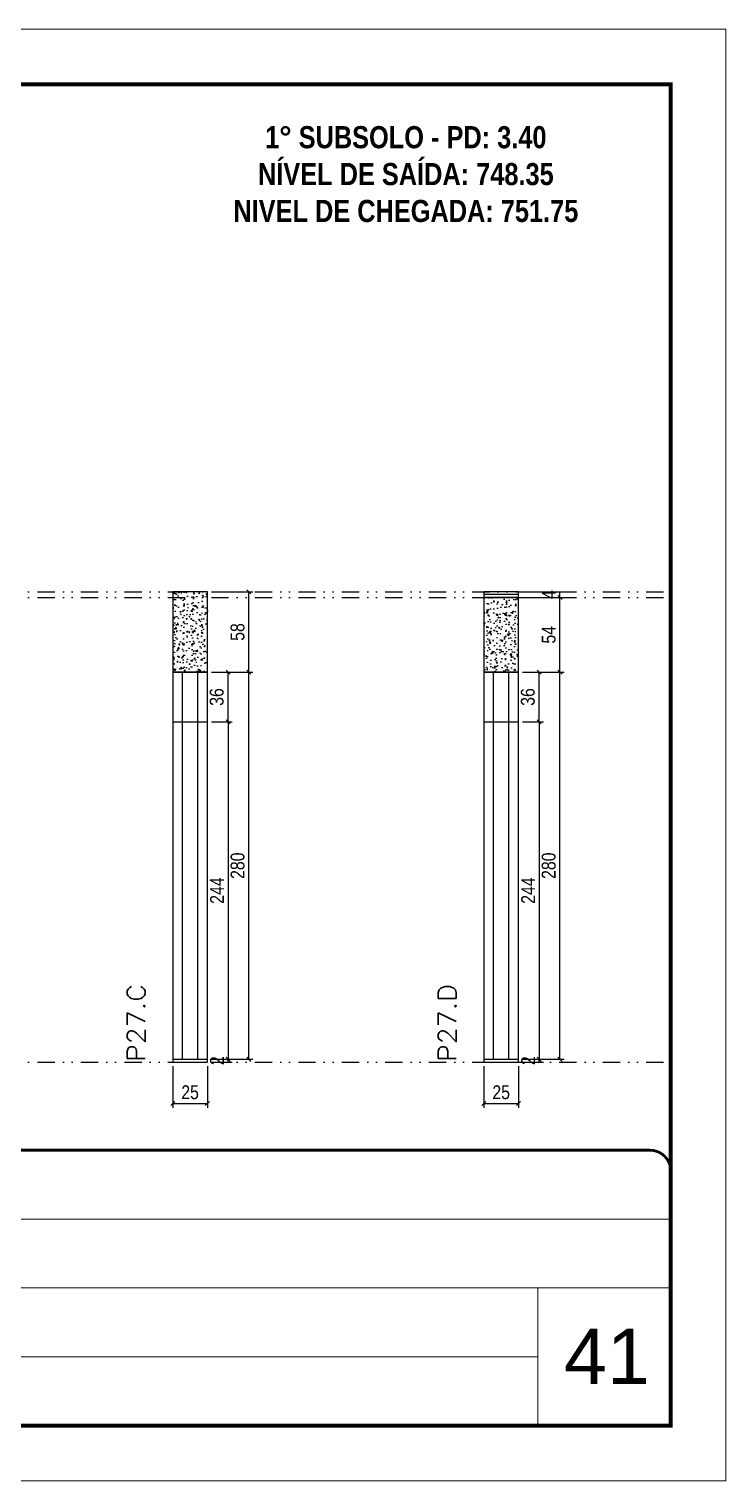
# Model space of a CAD drawing. Header units: millimetres. Extents: x 1945 to 8225, y 304 to 15137.
# Drawn here: x 2926 to 3430, y 2601 to 3651 of the extents above; entities that cross this region are included whole.
import ezdxf

# ---------------------------------------------------------------- set-up
doc = ezdxf.new("R2010")
doc.units = ezdxf.units.MM
for name, pattern in [('CONTINUO', [0]), ('DASHED', [0.75, 0.5, -0.25]), ('DIVIDE2', [0.625, 0.25, -0.125, 0, -0.125, 0, -0.125])]:
    doc.linetypes.add(name, pattern=pattern)
for name, color, linetype, lineweight in [('CARIMBO', 255, 'Continuous', 9), ('Folhas', 255, 'Continuous', 9), ('SARRAFO DE PRESSAO', 251, 'DASHED', 9), ('Texto Seção', 7, 'Continuous', 15)]:
    doc.layers.add(name, color=color, linetype=linetype, lineweight=lineweight)
for name, color, linetype in [('COTA', 241, 'Continuous'), ('NOMENCLATURA', 7, 'Continuous'), ('Nível', 160, 'Continuous'), ('Painéis', 200, 'Continuous'), ('SARR_2.2x7', 40, 'Continuous')]:
    doc.layers.add(name, color=color, linetype=linetype)
doc.styles.add('ARIAL', font='arial.ttf')
doc.styles.add('COTA TECNICA', font='techl___.ttf', dxfattribs={"height": 10})
doc.styles.add('REGUA-120', font='ROMANS.shx', dxfattribs={"height": 15})
doc.styles.add('ROMANC', font='techb___.ttf', dxfattribs={"height": 2.5})
doc.dimstyles.new('PAINEL-NOVA', dxfattribs={"dimtxt": 10, "dimasz": 3, "dimexe": 3, "dimexo": 3, "dimgap": 3, "dimtad": 1, "dimdec": 1, "dimzin": 12, "dimdsep": 46, "dimtxsty": 'COTA TECNICA', "dimblk1": 'OBLIQUE', "dimblk2": 'OBLIQUE', "dimsah": 1, "dimcen": 0.9, "dimclrd": 4, "dimclre": 4, "dimclrt": 240, "dimadec": 1, "dimazin": 3, "dimtfac": 1, "dimtdec": 1, "dimtix": 1, "dimtmove": 0, "dimatfit": 3, "dimfxl": 1, "dimtolj": 1, "dimtzin": 12, "dimarcsym": 0})
pattern_1 = [(51, (3865.8255, 7934.723), (9.121755, -0.637855), [0.9525, -10.4775]), (356, (3865.8255, 7934.723), (-1.928623, 9.520633), [0.762, -8.38203]), (101.45144, (3866.586, 7934.67), (7.193132, 8.882778), [0.8095, -8.904512]), (47.1842, (3865.781, 7937.263), (13.588575, -1.865247), [1.42875, -15.71625]), (97.63556, (3866.914, 7937.107), (11.65249, 12.576586), [1.21425, -13.35678]), (352.18415, (3865.781, 7937.263), (11.65249, 12.576586), [1.143, -12.572987]), (22, (3867.062, 7936.65), (7.668804, -4.980179), [0.9525, -10.4775]), (327, (3867.062, 7936.65), (2.928905, 9.261925), [0.762, -8.382]), (72.45145, (3867.701, 7936.235), (10.597708, 4.281746), [0.8095, -8.904497]), (38.5, (3865.8255, 7934.723), (0.0806222, 4.2298032), [0, -8.2804, 0, -8.509, 0, -8.41375]), (8.5, (3865.8255, 7934.723), (3.2530547, 5.066574), [0, -4.8514, 0, -8.0899, 0, -3.20675]), (328.5, (3862.9938, 7934.6737), (6.7834962, -0.1680745), [0, -3.175, 0, -9.906, 0, -13.1445]), (318.5, (3861.724, 7934.6515), (7.383143, 1.4003915), [0, -4.1275, 0, -6.5786, 0, -9.3345])]

# ---------------------------------------------------------------- blocks, each defined once
blk = doc.blocks.new('9999999999')
at = {"color": 30, "linetype": 'CONTINUO'}
for p, q in [((98564.6, 34379.6), (99584, 34379.6)), ((98564.6, 34329.8), (99488, 34329.8)), ((99584, 34329.8), (99488, 34329.8)), ((99488, 34329.8), (99488, 34230.2)), ((98564.6, 34280), (99488, 34280))]:
    blk.add_line(p, q, dxfattribs=at)
at = {"color": 30, "linetype": 'CONTINUO', "const_width": 2}
blk.add_lwpolyline([(99584, 34230.2), (99584, 34414.4, 0.414214), (99569, 34429.4), (98229, 34429.4, 0.414214), (98214, 34414.4), (98214, 34245.2, 0.414214), (98229, 34230.2), (99584, 34230.2)], format="xyb", dxfattribs=at)
at = {"layer": 'Folhas'}
blk.add_lwpolyline([(98139, 34190.2), (99624, 34190.2), (99624, 35240.2), (98139, 35240.2)], close=True, dxfattribs=at)
at = {"layer": 'Folhas', "color": 30, "const_width": 3}
blk.add_lwpolyline([(98214, 34230.2), (99584, 34230.2), (99584, 35200.2), (98214, 35200.2)], close=True, dxfattribs=at)
blk = doc.blocks.new('_Oblique')
at = {"color": 0, "linetype": 'ByBlock', "lineweight": -2}
blk.add_line((-0.5, -0.5), (0.5, 0.5), dxfattribs=at)
blk = doc.blocks.new('*D1104')
at = {"layer": 'COTA', "color": 4, "linetype": 'Continuous', "lineweight": -2, "ltscale": 30, "transparency": 16777216}
for p, q in [((3057.8, 3150.3), (3072.8, 3150.3)), ((3069.8, 3150.3), (3069.8, 2906.3)), ((3057.8, 2906.3), (3072.8, 2906.3))]:
    blk.add_line(p, q, dxfattribs=at)
at = {"layer": 'Defpoints', "color": 0, "linetype": 'Continuous', "ltscale": 30, "transparency": 16777216}
for p in [(3054.8, 3150.3), (3054.8, 2906.3), (3069.8, 2906.3)]:
    blk.add_point(p, dxfattribs=at)
at = {"layer": 'COTA', "color": 4, "linetype": 'Continuous', "lineweight": -2, "ltscale": 30, "transparency": 16777216, "xscale": 3, "yscale": 3, "zscale": 3}
for p, rotation in [((3069.8, 3150.3), 90), ((3069.8, 2906.3), 270)]:
    blk.add_blockref('_Oblique', p, dxfattribs=dict(at, rotation=rotation))
at = {"layer": 'COTA', "color": 240, "linetype": 'Continuous', "ltscale": 30, "transparency": 16777216, "insert": (3061.8, 3028.3), "char_height": 10, "attachment_point": 5, "rotation": 90, "style": 'COTA TECNICA'}
blk.add_mtext('\\A1;244', dxfattribs=at)
blk = doc.blocks.new('*D1105')
at = {"layer": 'COTA', "color": 4, "linetype": 'Continuous', "lineweight": -2, "ltscale": 30, "transparency": 16777216}
for p, q in [((3057.8, 3186.3), (3072.8, 3186.3)), ((3069.8, 3150.3), (3069.8, 3186.3)), ((3057.8, 3150.3), (3072.8, 3150.3))]:
    blk.add_line(p, q, dxfattribs=at)
at = {"layer": 'Defpoints', "color": 0, "linetype": 'Continuous', "ltscale": 30, "transparency": 16777216}
for p in [(3054.8, 3186.3), (3069.8, 3186.3), (3054.8, 3150.3)]:
    blk.add_point(p, dxfattribs=at)
at = {"layer": 'COTA', "color": 4, "linetype": 'Continuous', "lineweight": -2, "ltscale": 30, "transparency": 16777216, "xscale": 3, "yscale": 3, "zscale": 3}
for p, rotation in [((3069.8, 3186.3), 90), ((3069.8, 3150.3), 270)]:
    blk.add_blockref('_Oblique', p, dxfattribs=dict(at, rotation=rotation))
at = {"layer": 'COTA', "color": 240, "linetype": 'Continuous', "ltscale": 30, "transparency": 16777216, "insert": (3061.6, 3168.3), "char_height": 10, "attachment_point": 5, "rotation": 90, "style": 'COTA TECNICA'}
blk.add_mtext('\\A1;36', dxfattribs=at)
blk = doc.blocks.new('*D1106')
at = {"layer": 'COTA', "color": 4, "linetype": 'Continuous', "lineweight": -2, "ltscale": 30, "transparency": 16777216}
for p, q in [((3282.8, 3150.3), (3297.8, 3150.3)), ((3294.8, 3150.3), (3294.8, 2906.3)), ((3282.8, 2906.3), (3297.8, 2906.3))]:
    blk.add_line(p, q, dxfattribs=at)
at = {"layer": 'Defpoints', "color": 0, "linetype": 'Continuous', "ltscale": 30, "transparency": 16777216}
for p in [(3279.8, 3150.3), (3279.8, 2906.3), (3294.8, 2906.3)]:
    blk.add_point(p, dxfattribs=at)
at = {"layer": 'COTA', "color": 4, "linetype": 'Continuous', "lineweight": -2, "ltscale": 30, "transparency": 16777216, "xscale": 3, "yscale": 3, "zscale": 3}
for p, rotation in [((3294.8, 3150.3), 90), ((3294.8, 2906.3), 270)]:
    blk.add_blockref('_Oblique', p, dxfattribs=dict(at, rotation=rotation))
at = {"layer": 'COTA', "color": 240, "linetype": 'Continuous', "ltscale": 30, "transparency": 16777216, "insert": (3286.8, 3028.3), "char_height": 10, "attachment_point": 5, "rotation": 90, "style": 'COTA TECNICA'}
blk.add_mtext('\\A1;244', dxfattribs=at)
blk = doc.blocks.new('*D1107')
at = {"layer": 'COTA', "color": 4, "linetype": 'Continuous', "lineweight": -2, "ltscale": 30, "transparency": 16777216}
for p, q in [((3282.8, 3186.3), (3297.8, 3186.3)), ((3294.8, 3150.3), (3294.8, 3186.3)), ((3282.8, 3150.3), (3297.8, 3150.3))]:
    blk.add_line(p, q, dxfattribs=at)
at = {"layer": 'Defpoints', "color": 0, "linetype": 'Continuous', "ltscale": 30, "transparency": 16777216}
for p in [(3279.8, 3186.3), (3294.8, 3186.3), (3279.8, 3150.3)]:
    blk.add_point(p, dxfattribs=at)
at = {"layer": 'COTA', "color": 4, "linetype": 'Continuous', "lineweight": -2, "ltscale": 30, "transparency": 16777216, "xscale": 3, "yscale": 3, "zscale": 3}
for p, rotation in [((3294.8, 3186.3), 90), ((3294.8, 3150.3), 270)]:
    blk.add_blockref('_Oblique', p, dxfattribs=dict(at, rotation=rotation))
at = {"layer": 'COTA', "color": 240, "linetype": 'Continuous', "ltscale": 30, "transparency": 16777216, "insert": (3286.6, 3168.3), "char_height": 10, "attachment_point": 5, "rotation": 90, "style": 'COTA TECNICA'}
blk.add_mtext('\\A1;36', dxfattribs=at)
blk = doc.blocks.new('*D1121')
at = {"layer": 'COTA', "color": 4, "linetype": 'Continuous', "lineweight": -2, "ltscale": 30, "transparency": 16777216}
for p, q in [((3057.8, 2906.3), (3072.8, 2906.3)), ((3057.8, 2904.3), (3072.8, 2904.3)), ((3069.8, 2904.3), (3069.8, 2906.3))]:
    blk.add_line(p, q, dxfattribs=at)
at = {"layer": 'Defpoints', "color": 0, "linetype": 'Continuous', "ltscale": 30, "transparency": 16777216}
for p in [(3054.8, 2906.3), (3054.8, 2904.3), (3069.8, 2906.3)]:
    blk.add_point(p, dxfattribs=at)
at = {"layer": 'COTA', "color": 240, "linetype": 'Continuous', "ltscale": 30, "transparency": 16777216, "insert": (3061.8, 2905.3), "char_height": 10, "attachment_point": 5, "rotation": 90, "style": 'COTA TECNICA'}
blk.add_mtext('\\A1;2', dxfattribs=at)
blk = doc.blocks.new('*D1122')
at = {"layer": 'COTA', "color": 4, "linetype": 'Continuous', "lineweight": -2, "ltscale": 30, "transparency": 16777216}
for p, q in [((3057.8, 3186.3), (3087.8, 3186.3)), ((3084.8, 2906.3), (3084.8, 3186.3)), ((3057.8, 2906.3), (3087.8, 2906.3))]:
    blk.add_line(p, q, dxfattribs=at)
at = {"layer": 'Defpoints', "color": 0, "linetype": 'Continuous', "ltscale": 30, "transparency": 16777216}
for p in [(3054.8, 3186.3), (3084.8, 3186.3), (3054.8, 2906.3)]:
    blk.add_point(p, dxfattribs=at)
at = {"layer": 'COTA', "color": 4, "linetype": 'Continuous', "lineweight": -2, "ltscale": 30, "transparency": 16777216, "xscale": 3, "yscale": 3, "zscale": 3}
for p, rotation in [((3084.8, 3186.3), 90), ((3084.8, 2906.3), 270)]:
    blk.add_blockref('_Oblique', p, dxfattribs=dict(at, rotation=rotation))
at = {"layer": 'COTA', "color": 240, "linetype": 'Continuous', "ltscale": 30, "transparency": 16777216, "insert": (3076.7, 3046.3), "char_height": 10, "attachment_point": 5, "rotation": 90, "style": 'COTA TECNICA'}
blk.add_mtext('\\A1;280', dxfattribs=at)
blk = doc.blocks.new('*D1123')
at = {"layer": 'COTA', "color": 4, "linetype": 'Continuous', "lineweight": -2, "ltscale": 30, "transparency": 16777216}
for p, q in [((3057.8, 3244.3), (3087.8, 3244.3)), ((3084.8, 3186.3), (3084.8, 3244.3)), ((3057.8, 3186.3), (3087.8, 3186.3))]:
    blk.add_line(p, q, dxfattribs=at)
at = {"layer": 'Defpoints', "color": 0, "linetype": 'Continuous', "ltscale": 30, "transparency": 16777216}
for p in [(3054.8, 3244.3), (3084.8, 3244.3), (3054.8, 3186.3)]:
    blk.add_point(p, dxfattribs=at)
at = {"layer": 'COTA', "color": 4, "linetype": 'Continuous', "lineweight": -2, "ltscale": 30, "transparency": 16777216, "xscale": 3, "yscale": 3, "zscale": 3}
for p, rotation in [((3084.8, 3244.3), 90), ((3084.8, 3186.3), 270)]:
    blk.add_blockref('_Oblique', p, dxfattribs=dict(at, rotation=rotation))
at = {"layer": 'COTA', "color": 240, "linetype": 'Continuous', "ltscale": 30, "transparency": 16777216, "insert": (3076.7, 3215.3), "char_height": 10, "attachment_point": 5, "rotation": 90, "style": 'COTA TECNICA'}
blk.add_mtext('\\A1;58', dxfattribs=at)
blk = doc.blocks.new('*D1124')
at = {"layer": 'COTA', "color": 4, "linetype": 'Continuous', "lineweight": -2, "ltscale": 30, "transparency": 16777216}
for p, q in [((3029.8, 2901.3), (3029.8, 2871.3)), ((3054.8, 2901.3), (3054.8, 2871.3)), ((3029.8, 2874.3), (3054.8, 2874.3))]:
    blk.add_line(p, q, dxfattribs=at)
at = {"layer": 'Defpoints', "color": 0, "linetype": 'Continuous', "ltscale": 30, "transparency": 16777216}
for p in [(3029.8, 2904.3), (3054.8, 2904.3), (3054.8, 2874.3)]:
    blk.add_point(p, dxfattribs=at)
at = {"layer": 'COTA', "color": 4, "linetype": 'Continuous', "lineweight": -2, "ltscale": 30, "transparency": 16777216, "xscale": 3, "yscale": 3, "zscale": 3, "rotation": 180}
blk.add_blockref('_Oblique', (3029.8, 2874.3), dxfattribs=at)
at = {"layer": 'COTA', "color": 4, "linetype": 'Continuous', "lineweight": -2, "ltscale": 30, "transparency": 16777216, "xscale": 3, "yscale": 3, "zscale": 3}
blk.add_blockref('_Oblique', (3054.8, 2874.3), dxfattribs=at)
at = {"layer": 'COTA', "color": 240, "linetype": 'Continuous', "ltscale": 30, "transparency": 16777216, "insert": (3042.3, 2882.4), "char_height": 10, "attachment_point": 5, "style": 'COTA TECNICA'}
blk.add_mtext('\\A1;25', dxfattribs=at)
blk = doc.blocks.new('*D1125')
at = {"layer": 'COTA', "color": 4, "linetype": 'Continuous', "lineweight": -2, "ltscale": 30, "transparency": 16777216}
for p, q in [((3282.8, 2906.3), (3297.8, 2906.3)), ((3282.8, 2904.3), (3297.8, 2904.3)), ((3294.8, 2904.3), (3294.8, 2906.3))]:
    blk.add_line(p, q, dxfattribs=at)
at = {"layer": 'Defpoints', "color": 0, "linetype": 'Continuous', "ltscale": 30, "transparency": 16777216}
for p in [(3279.8, 2906.3), (3279.8, 2904.3), (3294.8, 2906.3)]:
    blk.add_point(p, dxfattribs=at)
at = {"layer": 'COTA', "color": 240, "linetype": 'Continuous', "ltscale": 30, "transparency": 16777216, "insert": (3286.8, 2905.3), "char_height": 10, "attachment_point": 5, "rotation": 90, "style": 'COTA TECNICA'}
blk.add_mtext('\\A1;2', dxfattribs=at)
blk = doc.blocks.new('*D1126')
at = {"layer": 'COTA', "color": 4, "linetype": 'Continuous', "lineweight": -2, "ltscale": 30, "transparency": 16777216}
for p, q in [((3282.8, 3186.3), (3312.8, 3186.3)), ((3309.8, 2906.3), (3309.8, 3186.3)), ((3282.8, 2906.3), (3312.8, 2906.3))]:
    blk.add_line(p, q, dxfattribs=at)
at = {"layer": 'Defpoints', "color": 0, "linetype": 'Continuous', "ltscale": 30, "transparency": 16777216}
for p in [(3279.8, 3186.3), (3309.8, 3186.3), (3279.8, 2906.3)]:
    blk.add_point(p, dxfattribs=at)
at = {"layer": 'COTA', "color": 4, "linetype": 'Continuous', "lineweight": -2, "ltscale": 30, "transparency": 16777216, "xscale": 3, "yscale": 3, "zscale": 3}
for p, rotation in [((3309.8, 3186.3), 90), ((3309.8, 2906.3), 270)]:
    blk.add_blockref('_Oblique', p, dxfattribs=dict(at, rotation=rotation))
at = {"layer": 'COTA', "color": 240, "linetype": 'Continuous', "ltscale": 30, "transparency": 16777216, "insert": (3301.7, 3046.3), "char_height": 10, "attachment_point": 5, "rotation": 90, "style": 'COTA TECNICA'}
blk.add_mtext('\\A1;280', dxfattribs=at)
blk = doc.blocks.new('*D1127')
at = {"layer": 'COTA', "color": 4, "linetype": 'Continuous', "lineweight": -2, "ltscale": 30, "transparency": 16777216}
for p, q in [((3282.8, 3240.3), (3312.8, 3240.3)), ((3309.8, 3186.3), (3309.8, 3240.3)), ((3282.8, 3186.3), (3312.8, 3186.3))]:
    blk.add_line(p, q, dxfattribs=at)
at = {"layer": 'Defpoints', "color": 0, "linetype": 'Continuous', "ltscale": 30, "transparency": 16777216}
for p in [(3279.8, 3240.3), (3309.8, 3240.3), (3279.8, 3186.3)]:
    blk.add_point(p, dxfattribs=at)
at = {"layer": 'COTA', "color": 4, "linetype": 'Continuous', "lineweight": -2, "ltscale": 30, "transparency": 16777216, "xscale": 3, "yscale": 3, "zscale": 3}
for p, rotation in [((3309.8, 3240.3), 90), ((3309.8, 3186.3), 270)]:
    blk.add_blockref('_Oblique', p, dxfattribs=dict(at, rotation=rotation))
at = {"layer": 'COTA', "color": 240, "linetype": 'Continuous', "ltscale": 30, "transparency": 16777216, "insert": (3301.7, 3213.3), "char_height": 10, "attachment_point": 5, "rotation": 90, "style": 'COTA TECNICA'}
blk.add_mtext('\\A1;54', dxfattribs=at)
blk = doc.blocks.new('*D1128')
at = {"layer": 'COTA', "color": 4, "linetype": 'Continuous', "lineweight": -2, "ltscale": 30, "transparency": 16777216}
for p, q in [((3282.8, 3244.3), (3312.8, 3244.3)), ((3282.8, 3240.3), (3312.8, 3240.3)), ((3309.8, 3240.3), (3309.8, 3244.3))]:
    blk.add_line(p, q, dxfattribs=at)
at = {"layer": 'Defpoints', "color": 0, "linetype": 'Continuous', "ltscale": 30, "transparency": 16777216}
for p in [(3279.8, 3244.3), (3279.8, 3240.3), (3309.8, 3244.3)]:
    blk.add_point(p, dxfattribs=at)
at = {"layer": 'COTA', "color": 240, "linetype": 'Continuous', "ltscale": 30, "transparency": 16777216, "insert": (3301.8, 3242.3), "char_height": 10, "attachment_point": 5, "rotation": 90, "style": 'COTA TECNICA'}
blk.add_mtext('\\A1;4', dxfattribs=at)
blk = doc.blocks.new('*D1129')
at = {"layer": 'COTA', "color": 4, "linetype": 'Continuous', "lineweight": -2, "ltscale": 30, "transparency": 16777216}
for p, q in [((3254.8, 2901.3), (3254.8, 2871.3)), ((3279.8, 2901.3), (3279.8, 2871.3)), ((3254.8, 2874.3), (3279.8, 2874.3))]:
    blk.add_line(p, q, dxfattribs=at)
at = {"layer": 'Defpoints', "color": 0, "linetype": 'Continuous', "ltscale": 30, "transparency": 16777216}
for p in [(3254.8, 2904.3), (3279.8, 2904.3), (3279.8, 2874.3)]:
    blk.add_point(p, dxfattribs=at)
at = {"layer": 'COTA', "color": 4, "linetype": 'Continuous', "lineweight": -2, "ltscale": 30, "transparency": 16777216, "xscale": 3, "yscale": 3, "zscale": 3, "rotation": 180}
blk.add_blockref('_Oblique', (3254.8, 2874.3), dxfattribs=at)
at = {"layer": 'COTA', "color": 4, "linetype": 'Continuous', "lineweight": -2, "ltscale": 30, "transparency": 16777216, "xscale": 3, "yscale": 3, "zscale": 3}
blk.add_blockref('_Oblique', (3279.8, 2874.3), dxfattribs=at)
at = {"layer": 'COTA', "color": 240, "linetype": 'Continuous', "ltscale": 30, "transparency": 16777216, "insert": (3267.3, 2882.4), "char_height": 10, "attachment_point": 5, "style": 'COTA TECNICA'}
blk.add_mtext('\\A1;25', dxfattribs=at)

msp = doc.modelspace()

# ---------------------------------------------------------------- hatches: boundary and pattern name
at = {"layer": 'COTA', "linetype": 'Continuous', "ltscale": 30}
h = msp.add_hatch(dxfattribs=at)
h.set_pattern_fill('AR-CONC', color=256, scale=0.05, angle=1)
h.set_pattern_definition(pattern_1)
h.paths.add_polyline_path([(3054.83, 3244.32), (3029.83, 3244.32), (3029.83, 3186.32), (3054.83, 3186.32)])
h = msp.add_hatch(dxfattribs=at)
h.set_pattern_fill('AR-CONC', color=256, scale=0.05, angle=1)
h.set_pattern_definition(pattern_1)
h.paths.add_polyline_path([(3279.83, 3240.32), (3254.83, 3240.32), (3254.83, 3186.32), (3279.83, 3186.32)])

# ---------------------------------------------------------------- linework, layer by layer
for points in [[(3029.83, 3186.32), (3054.83, 3186.32), (3054.83, 3244.32), (3029.83, 3244.32)], [(3254.83, 3186.32), (3279.83, 3186.32), (3279.83, 3240.32), (3254.83, 3240.32)]]:
    msp.add_lwpolyline(points, close=True, dxfattribs=at)
at = {"layer": 'Nível', "color": 4, "linetype": 'DIVIDE2', "ltscale": 50}
for p, q in [((2019.86, 3244.32), (3389.86, 3244.32)), ((2019.86, 3240.32), (3389.86, 3240.32)), ((2019.86, 2904.32), (3389.86, 2904.32))]:
    msp.add_line(p, q, dxfattribs=at)
at = {"layer": 'Painéis', "linetype": 'Continuous', "ltscale": 30}
for p, q in [((3029.83, 3186.32), (3029.83, 2904.32)), ((3254.83, 3186.32), (3254.83, 2904.32))]:
    msp.add_line(p, q, dxfattribs=at)
for points in [[(3279.83, 3244.32), (3254.83, 3244.32)], [(3254.83, 3244.32), (3254.83, 3240.32)], [(3254.83, 3240.32), (3279.83, 3240.32)], [(3279.83, 3240.32), (3279.83, 3244.32)], [(3054.83, 3186.32), (3029.83, 3186.32)], [(3054.83, 2904.32), (3054.83, 3186.32)], [(3279.83, 3186.32), (3254.83, 3186.32)], [(3279.83, 2904.32), (3279.83, 3186.32)], [(3029.83, 3150.32), (3054.83, 3150.32)], [(3254.83, 3150.32), (3279.83, 3150.32)], [(3029.83, 2906.32), (3054.83, 2906.32)], [(3029.83, 2904.32), (3054.83, 2904.32)], [(3254.83, 2906.32), (3279.83, 2906.32)], [(3254.83, 2904.32), (3279.83, 2904.32)]]:
    msp.add_lwpolyline(points, dxfattribs=at)
at = {"layer": 'SARR_2.2x7'}
msp.add_line((3279.83, 3242.32), (3254.83, 3242.32), dxfattribs=at)
at = {"layer": 'SARR_2.2x7', "linetype": 'Continuous', "ltscale": 30}
for points in [[(3036.83, 2906.32), (3036.83, 3186.32)], [(3047.83, 2906.32), (3047.83, 3186.32)], [(3261.83, 2906.32), (3261.83, 3186.32)], [(3272.83, 2906.32), (3272.83, 3186.32)]]:
    msp.add_lwpolyline(points, dxfattribs=at)

# ---------------------------------------------------------------- block references
at = {"layer": 'SARRAFO DE PRESSAO', "color": 6, "linetype": 'ByBlock'}
msp.add_blockref('9999999999', (-96194.12, -31588.85), dxfattribs=at)

# ---------------------------------------------------------------- texts
at = {"layer": 'CARIMBO', "style": 'ARIAL'}
msp.add_text('41', height=40, dxfattribs=at).set_placement((3312.72, 2671.5))
at = {"layer": 'NOMENCLATURA', "color": 2, "insert": (3198.35, 3581.15), "char_height": 16, "attachment_point": 2, "style": 'ROMANC'}
msp.add_mtext_dynamic_manual_height_columns('1° SUBSOLO - PD: 3.40\\PNÍVEL DE SAÍDA: 748.35\\PNIVEL DE CHEGADA: 751.75', width=449.0761, gutter_width=1, heights=[0], dxfattribs=at)
at = {"layer": 'Texto Seção', "style": 'REGUA-120', "width": 1.1}
for s, p in [('P27.C', (3009.83, 2904.32)), ('P27.D', (3234.83, 2904.32))]:
    msp.add_text(s, height=13, rotation=90, dxfattribs=at).set_placement(p)

# ---------------------------------------------------------------- dimensions: what is measured, and where the dimension line sits
at = {"layer": 'COTA', "linetype": 'Continuous', "ltscale": 30}
for base, p1, p2, picture, middle in [((3084.83, 3244.32), (3054.83, 3186.32), (3054.83, 3244.32), '*D1123', (3076.69, 3215.32)), ((3309.83, 3244.32), (3279.83, 3240.32), (3279.83, 3244.32), '*D1128', (3301.75, 3242.32)), ((3309.83, 3240.32), (3279.83, 3186.32), (3279.83, 3240.32), '*D1127', (3301.72, 3213.32)), ((3069.83, 3186.32), (3054.83, 3150.32), (3054.83, 3186.32), '*D1105', (3061.61, 3168.32)), ((3084.83, 3186.32), (3054.83, 2906.32), (3054.83, 3186.32), '*D1122', (3076.7, 3046.32)), ((3294.83, 3186.32), (3279.83, 3150.32), (3279.83, 3186.32), '*D1107', (3286.61, 3168.32)), ((3309.83, 3186.32), (3279.83, 2906.32), (3279.83, 3186.32), '*D1126', (3301.7, 3046.32)), ((3069.83, 2906.32), (3054.83, 3150.32), (3054.83, 2906.32), '*D1104', (3061.75, 3028.32)), ((3294.83, 2906.32), (3279.83, 3150.32), (3279.83, 2906.32), '*D1106', (3286.75, 3028.32)), ((3069.83, 2906.32), (3054.83, 2904.32), (3054.83, 2906.32), '*D1121', (3061.83, 2905.32)), ((3294.83, 2906.32), (3279.83, 2904.32), (3279.83, 2906.32), '*D1125', (3286.83, 2905.32))]:
    dim = msp.add_linear_dim(base=base, p1=p1, p2=p2, angle=90, dimstyle='PAINEL-NOVA', dxfattribs=at)
    dim.commit()
    dim.dimension.update_dxf_attribs({"geometry": picture, "text_midpoint": middle})
for base, p1, p2, picture, middle in [((3054.83, 2874.32), (3029.83, 2904.32), (3054.83, 2904.32), '*D1124', (3042.33, 2882.43)), ((3279.83, 2874.32), (3254.83, 2904.32), (3279.83, 2904.32), '*D1129', (3267.33, 2882.43))]:
    dim = msp.add_linear_dim(base=base, p1=p1, p2=p2, dimstyle='PAINEL-NOVA', dxfattribs=at)
    dim.commit()
    dim.dimension.update_dxf_attribs({"geometry": picture, "text_midpoint": middle})

doc.saveas('drawing.dxf')
